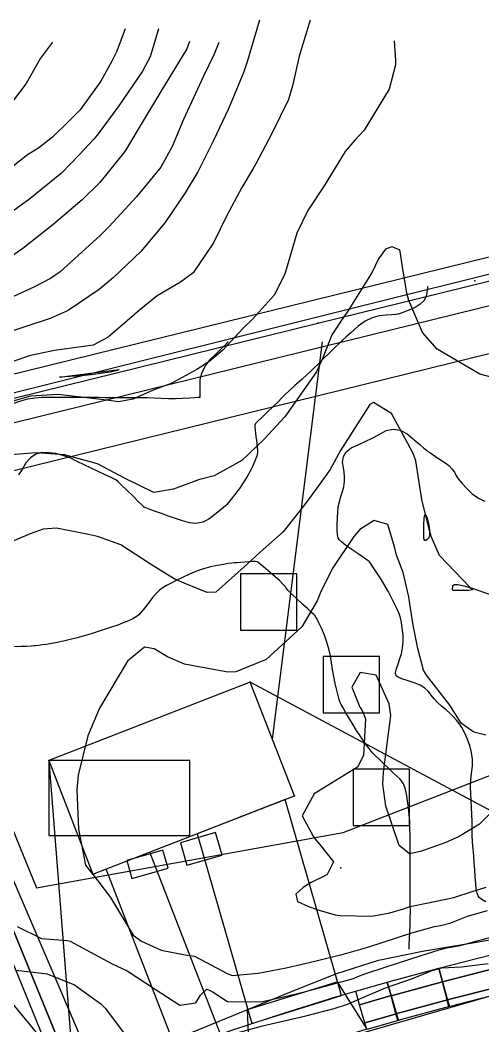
# Model space of a CAD drawing. Header units: feet. Extents: x 1308553 to 1309168, y 398316 to 398679.
# Drawn here: x 1308711.9 to 1308810.4, y 398463.7 to 398677.6 of the extents above; entities that cross this region are included whole.
import ezdxf

# ---------------------------------------------------------------- set-up
doc = ezdxf.new("R2010")
doc.units = ezdxf.units.FT
for name, color, linetype in [('A-BLDG-OTLN', 3, 'CONTINUOUS'), ('C-DRNG-AREA', 150, 'CONTINUOUS'), ('C-LOD', 30, 'CONTINUOUS'), ('C-MISC', 7, 'CONTINUOUS'), ('C-PROP', 6, 'CONTINUOUS'), ('C-PVMT', 8, 'CONTINUOUS'), ('C-TOPO-MAJR', 32, 'CONTINUOUS'), ('C-TOPO-SPOT', 7, 'CONTINUOUS'), ('C-UTIL', 4, 'CONTINUOUS'), ('L-PLNT-TREE', 90, 'CONTINUOUS'), ('V-PROP-ESMT', 5, 'CONTINUOUS'), ('V-PROP-LINE', 7, 'CONTINUOUS')]:
    doc.layers.add(name, color=color, linetype=linetype)

msp = doc.modelspace()

# ---------------------------------------------------------------- linework, layer by layer
at = {"layer": 'A-BLDG-OTLN'}
msp.add_lwpolyline([(1308727.45, 398495.99), (1308770.33, 398512.64), (1308760.91, 398536.88), (1308718.03, 398520.22), (1308727.45, 398495.99)], close=True, dxfattribs=at)
at = {"layer": 'C-DRNG-AREA'}
for points in [[(1308666.49, 398591.52), (1308724.15, 398450.72), (1308736.02, 398455.33), (1308746.7, 398459.25), (1308757.45, 398462.99), (1308768.27, 398466.54), (1308779.15, 398469.9), (1308790.08, 398473.06), (1308801.06, 398476.04), (1308812.1, 398478.84), (1308823.19, 398481.43), (1308834.31, 398483.83), (1308845.47, 398486.03), (1308849.92, 398486.83), (1308881.77, 398644.46), (1308666.49, 398591.52)], [(1308579.68, 398547.22), (1308648.69, 398413.44), (1308713.9, 398446.52), (1308724.16, 398450.73), (1308666.49, 398591.53), (1308579.68, 398547.22)]]:
    msp.add_lwpolyline(points, close=True, dxfattribs=at)
at = {"layer": 'C-LOD'}
for points in [[(1308718.03, 398520.22), (1308723.33, 398453.61), (1308725.67, 398445.44), (1308760.85, 398455.35), (1308851.44, 398481.54), (1308851.03, 398482.98), (1308849.92, 398486.83), (1308849.1, 398489.71), (1308760.91, 398536.88), (1308718.03, 398520.22)], [(1308643.96, 398478.32), (1308647.36, 398416.13), (1308648.69, 398413.44), (1308651.13, 398408.51), (1308694.12, 398426.96), (1308717.31, 398438.72), (1308726.59, 398445.79), (1308725.93, 398447.14), (1308722.83, 398453.41), (1308684.98, 398499.13), (1308643.96, 398478.32)]]:
    msp.add_lwpolyline(points, close=True, dxfattribs=at)
at = {"layer": 'C-MISC'}
for points in [[(1308733.03, 398603.36), (1308732.98, 398603.34), (1308732.89, 398603.28), (1308732.75, 398603.2), (1308732.56, 398603.1), (1308732.04, 398602.96), (1308731.2, 398602.8), (1308730.03, 398602.61), (1308728.54, 398602.39), (1308727.04, 398602.21), (1308725.55, 398602.06), (1308724.05, 398601.94), (1308722.56, 398601.85), (1308721.43, 398601.79), (1308720.69, 398601.74), (1308720.31, 398601.72)], [(1308733.03, 398603.36), (1308732.98, 398603.34), (1308732.89, 398603.28), (1308732.75, 398603.2), (1308732.56, 398603.1), (1308732.04, 398602.96), (1308731.2, 398602.8), (1308730.03, 398602.61), (1308728.54, 398602.39), (1308727.04, 398602.21), (1308725.55, 398602.06), (1308724.05, 398601.94), (1308722.56, 398601.85), (1308721.43, 398601.79), (1308720.69, 398601.74), (1308720.31, 398601.72)], [(1308801.8, 398473.14), (1308812.84, 398475.93), (1308813.82, 398472.05), (1308802.78, 398469.26), (1308801.8, 398473.14)], [(1308790.87, 398470.17), (1308801.85, 398473.15), (1308802.9, 398469.29), (1308791.91, 398466.31), (1308790.87, 398470.17)], [(1308784.19, 398468.24), (1308790.91, 398470.18), (1308792.03, 398466.34), (1308785.3, 398464.4), (1308784.19, 398468.24)]]:
    msp.add_lwpolyline(points, close=True, dxfattribs=at)
at = {"layer": 'C-PROP'}
for points in [[(1308670.34, 398588.33), (1308728, 398453.92), (1308739.64, 398458.78), (1308750, 398463.01), (1308760.21, 398467.16), (1308770.07, 398471.21), (1308779.33, 398474.9), (1308788.19, 398477.69), (1308797.56, 398479.62), (1308807.78, 398481.35), (1308818.5, 398483.17), (1308829.46, 398485.04), (1308840.55, 398486.88), (1308844.98, 398487.57), (1308878.93, 398640.35), (1308670.34, 398588.33)], [(1308682.01, 398574.74), (1308715.43, 398493.13), (1308780.67, 398504.85), (1308850.92, 398532.14), (1308868.81, 398620.68), (1308682.01, 398574.74)], [(1308583.86, 398544.47), (1308648.89, 398418.44), (1308710.1, 398449.78), (1308720.01, 398453.53), (1308665.72, 398586.59), (1308583.86, 398544.47)], [(1308718.03, 398504.22), (1308748.03, 398504.22), (1308748.03, 398520.22), (1308718.03, 398520.22), (1308718.03, 398504.22)]]:
    msp.add_lwpolyline(points, close=True, dxfattribs=at)
for points in [[(1308775.31, 398613.18), (1308881.96, 398639.46), (1308950.7, 398641.79)], [(1308625.33, 398564.97), (1308667.72, 398586.67), (1308775.31, 398613.18)]]:
    msp.add_lwpolyline(points, dxfattribs=at)
at = {"layer": 'C-PVMT'}
for points in [[(1308761.24, 398464.24), (1308780.33, 398470.24), (1308768.37, 398511.88), (1308749.65, 398504.61), (1308761.24, 398464.24)], [(1308746.04, 398502.71), (1308747.42, 398497.91), (1308754.91, 398500.06), (1308753.53, 398504.86), (1308746.04, 398502.71)], [(1308735.74, 398495.07), (1308743.43, 398497.28), (1308742.33, 398501.13), (1308734.64, 398498.92), (1308735.74, 398495.07)], [(1308801.06, 398476.05), (1308812.11, 398478.84), (1308812.84, 398475.93), (1308801.8, 398473.14), (1308801.06, 398476.05)], [(1308790.08, 398473.07), (1308801.06, 398476.05), (1308801.85, 398473.15), (1308790.87, 398470.17), (1308790.08, 398473.07)], [(1308785.69, 398463.03), (1308760.85, 398455.35), (1308760.32, 398467.23), (1308779.43, 398473.13), (1308785.69, 398463.03)], [(1308783.36, 398471.12), (1308790.08, 398473.07), (1308790.91, 398470.18), (1308784.19, 398468.24), (1308783.36, 398471.12)], [(1308802.78, 398469.26), (1308813.82, 398472.05), (1308814.19, 398470.6), (1308803.15, 398467.81), (1308802.78, 398469.26)], [(1308791.91, 398466.31), (1308802.9, 398469.29), (1308803.29, 398467.84), (1308792.31, 398464.86), (1308791.91, 398466.31)], [(1308785.3, 398464.4), (1308792.03, 398466.34), (1308792.44, 398464.9), (1308785.72, 398462.96), (1308785.3, 398464.4)]]:
    msp.add_lwpolyline(points, close=True, dxfattribs=at)
at = {"layer": 'C-TOPO-MAJR'}
for points in [[(1308762.87, 398677.63), (1308760.29, 398668.81), (1308759.55, 398666.65), (1308756.26, 398658.81), (1308753.06, 398652.02), (1308752.59, 398651.03), (1308749.74, 398645.4), (1308747.09, 398640.94), (1308742.73, 398634.57), (1308737.6, 398628.47), (1308731.81, 398622.88), (1308728.79, 398620.38), (1308722.14, 398615.88), (1308718.37, 398614.16), (1308712.76, 398612.34), (1308707.84, 398610.71)], [(1308773.68, 398677.65), (1308771.33, 398670), (1308769.93, 398663.67), (1308769.07, 398660.77), (1308765.49, 398653.54), (1308762.09, 398647.11), (1308761.5, 398646.08), (1308759.1, 398642.05), (1308755.96, 398636.12), (1308753.07, 398630.31), (1308748.74, 398623.87), (1308746.05, 398621.9), (1308741.14, 398618.98), (1308737.34, 398615.95), (1308734.72, 398613.68), (1308730.66, 398610.22), (1308727.46, 398608.55), (1308719.26, 398607.36), (1308714.16, 398606.3), (1308710.4, 398605.03)], [(1308741.37, 398675.76), (1308739.6, 398669.87), (1308737.97, 398666.77), (1308732.95, 398659.41), (1308728.37, 398653.18), (1308727.61, 398652.32), (1308724.57, 398649.04), (1308720.72, 398645.11), (1308713.99, 398639.66), (1308707.64, 398635.04)], [(1308734.26, 398675.77), (1308732.53, 398671.01), (1308731.48, 398668.94), (1308729.15, 398664.7), (1308724.73, 398658.57), (1308722.28, 398656.13), (1308718.81, 398652.74), (1308715.85, 398650.43), (1308713.5, 398649.03), (1308710.12, 398646.32)], [(1308747.99, 398673.08), (1308747.4, 398671.57), (1308741.9, 398662.46), (1308738.37, 398656.58), (1308734.2, 398649.71), (1308728.87, 398643.11), (1308725.15, 398639.46), (1308718.91, 398634.12), (1308712.52, 398629.06), (1308708.84, 398626.54)], [(1308791.56, 398673.27), (1308791.82, 398669.03), (1308791.82, 398668.12), (1308790.5, 398662.93), (1308785.16, 398654.22), (1308783.16, 398652.12), (1308781.11, 398649.69), (1308776.66, 398642.42), (1308773.2, 398637.16), (1308770.82, 398632.31), (1308768.4, 398624.15), (1308768.15, 398623.31), (1308766.02, 398619.13), (1308761.53, 398614.2), (1308759.3, 398612.08), (1308755.11, 398607.45), (1308752.1, 398604.97), (1308749.52, 398603.34), (1308744.06, 398600.39), (1308740.62, 398599.1), (1308735.95, 398597), (1308732.95, 398596.46), (1308729.22, 398596.99), (1308719.98, 398598.01), (1308714.12, 398597.65), (1308709.88, 398596.48)], [(1308718.82, 398672.95), (1308716.27, 398669.53), (1308713.26, 398664.15), (1308710.54, 398660.61)], [(1308754.24, 398672.87), (1308753.19, 398670.28), (1308750.97, 398665.73), (1308746.7, 398656.54), (1308744.32, 398650.78), (1308741.85, 398646.37), (1308736.69, 398640.09), (1308730.9, 398633.73), (1308729.01, 398631.83), (1308720.43, 398624.1), (1308718.43, 398622.72), (1308714.85, 398620.88), (1308710.55, 398618.84)], [(1308815.47, 398600.86), (1308809.76, 398602.36), (1308800.71, 398607.67), (1308797.57, 398611.23), (1308794.65, 398617.99), (1308794.25, 398619.58), (1308793.3, 398625.17), (1308792.82, 398628.45), (1308792.65, 398628.78), (1308791.05, 398629.4), (1308789.72, 398628.97), (1308788.17, 398626.9), (1308786.83, 398624.07), (1308781.57, 398615.51), (1308780.76, 398614.5), (1308778.29, 398610.74), (1308776.37, 398605.84), (1308775.03, 398602.85), (1308768.25, 398593.28), (1308763.87, 398588.5), (1308759.11, 398583.98), (1308753.25, 398580.73), (1308749.88, 398579.88), (1308744.56, 398577.87), (1308740.41, 398577.21), (1308734.33, 398580.19), (1308728.41, 398583.29), (1308721.42, 398585.22), (1308715.39, 398585.6), (1308709.09, 398585.09)], [(1308798.7, 398620.98), (1308798.66, 398620.75), (1308798.58, 398620.31), (1308798.46, 398619.64), (1308798.3, 398618.76), (1308797.83, 398617.95), (1308797.07, 398617.21), (1308796, 398616.56), (1308794.64, 398615.98), (1308793.58, 398615.54), (1308792.83, 398615.25), (1308792.39, 398615.09), (1308792.27, 398615.09), (1308791.8, 398615.05), (1308790.98, 398614.99), (1308789.83, 398614.89), (1308788.34, 398614.77), (1308786.85, 398614.35), (1308785.36, 398613.62), (1308783.88, 398612.58), (1308782.4, 398611.24), (1308781.28, 398610.23), (1308780.54, 398609.55), (1308780.16, 398609.2), (1308780.14, 398609.18), (1308779.75, 398608.81), (1308779, 398608.07), (1308777.88, 398606.98), (1308776.39, 398605.54), (1308775.27, 398604.44), (1308774.53, 398603.71), (1308774.15, 398603.33), (1308774.14, 398603.31), (1308773.76, 398602.95), (1308773.01, 398602.27), (1308771.89, 398601.25), (1308770.4, 398599.91), (1308769.26, 398598.87), (1308768.47, 398598.15), (1308768.05, 398597.74), (1308767.98, 398597.64), (1308767.57, 398597.22), (1308766.82, 398596.48), (1308765.74, 398595.42), (1308764.31, 398594.04), (1308763.22, 398592.98), (1308762.46, 398592.25), (1308762.03, 398591.84), (1308761.94, 398591.75), (1308761.89, 398591.5), (1308761.89, 398591.09), (1308761.94, 398590.52), (1308762.03, 398589.78), (1308762.13, 398589.05), (1308762.22, 398588.32), (1308762.32, 398587.58), (1308762.41, 398586.85), (1308762.46, 398586.22), (1308762.46, 398585.69), (1308762.41, 398585.26), (1308762.32, 398584.94), (1308762.11, 398584.41), (1308761.8, 398583.68), (1308761.37, 398582.74), (1308760.83, 398581.6), (1308760.19, 398580.43), (1308759.44, 398579.24), (1308758.59, 398578.02), (1308757.63, 398576.79), (1308756.86, 398575.8), (1308756.26, 398575.07), (1308755.85, 398574.58), (1308755.62, 398574.35), (1308755.14, 398573.93), (1308754.39, 398573.32), (1308753.38, 398572.51), (1308752.11, 398571.5), (1308750.79, 398570.87), (1308749.41, 398570.61), (1308747.97, 398570.71), (1308746.48, 398571.19), (1308744.98, 398571.67), (1308743.5, 398572.18), (1308742.01, 398572.69), (1308740.53, 398573.22), (1308739.42, 398573.62), (1308738.67, 398573.91), (1308738.29, 398574.07), (1308738.28, 398574.11), (1308737.9, 398574.5), (1308737.15, 398575.23), (1308736.04, 398576.31), (1308734.56, 398577.74), (1308733.45, 398578.81), (1308732.7, 398579.53), (1308732.32, 398579.89), (1308732.3, 398579.89), (1308731.91, 398580.07), (1308731.16, 398580.42), (1308730.03, 398580.95), (1308728.54, 398581.64), (1308727.04, 398582.35), (1308725.55, 398583.07), (1308724.05, 398583.79), (1308722.56, 398584.53), (1308721.06, 398585.08), (1308719.57, 398585.46), (1308718.07, 398585.65), (1308716.58, 398585.66), (1308715.26, 398585.31), (1308714.12, 398584.59), (1308713.16, 398583.51), (1308712.38, 398582.06), (1308711.62, 398580.94)], [(1308710.6, 398596.19), (1308712.09, 398596.71), (1308713.59, 398597.09), (1308715.08, 398597.35), (1308716.58, 398597.47), (1308718.07, 398597.46), (1308719.57, 398597.46), (1308721.06, 398597.46), (1308722.56, 398597.46), (1308724.05, 398597.47), (1308725.55, 398597.47), (1308727.04, 398597.46), (1308728.54, 398597.43), (1308730.03, 398597.39), (1308731.53, 398597.37), (1308733.02, 398597.37), (1308734.52, 398597.38), (1308736.01, 398597.41), (1308737.51, 398597.41), (1308739, 398597.39), (1308740.5, 398597.33), (1308741.99, 398597.25), (1308743.49, 398597.2), (1308744.98, 398597.2), (1308746.48, 398597.25), (1308747.97, 398597.33), (1308749.09, 398597.4), (1308749.85, 398597.45), (1308750.23, 398597.48), (1308750.24, 398597.48), (1308750.25, 398597.86), (1308750.25, 398598.59), (1308750.25, 398599.7), (1308750.26, 398601.16), (1308750.63, 398602.63), (1308751.37, 398604.09), (1308752.48, 398605.54), (1308753.97, 398606.99), (1308755.08, 398608.09), (1308755.83, 398608.82), (1308756.21, 398609.2), (1308756.22, 398609.21), (1308756.23, 398609.22), (1308756.24, 398609.23), (1308756.24, 398609.24)], [(1308812.46, 398555.28), (1308807.8, 398556.89), (1308801.18, 398563.76), (1308799.5, 398567.66), (1308799.02, 398569.13), (1308797.43, 398575.73), (1308796.17, 398583.92), (1308795.64, 398585.36), (1308794.34, 398587.75), (1308791, 398593.97), (1308787.14, 398596.32), (1308786.38, 398595.87), (1308780.15, 398586.12), (1308777.95, 398582.1), (1308775.79, 398579.09), (1308772.45, 398574.54), (1308767.93, 398568.81), (1308762.99, 398564.53), (1308760.24, 398561.96), (1308753.56, 398555.96), (1308751.71, 398555.91), (1308746.88, 398557.89), (1308744.73, 398558.85), (1308740.22, 398561.59), (1308739.71, 398561.95), (1308733.36, 398566.07), (1308728.38, 398567.85), (1308726.47, 398568.23), (1308719.71, 398569.59), (1308716.83, 398569.38), (1308714.09, 398568.39), (1308708.41, 398565.97)], [(1308811.07, 398490.1), (1308810.2, 398490.65), (1308809.64, 398491.08), (1308809.39, 398491.38), (1308809.18, 398491.96), (1308809.01, 398492.85), (1308808.88, 398494.02), (1308808.8, 398495.49), (1308808.7, 398496.96), (1308808.58, 398498.42), (1308808.46, 398499.89), (1308808.32, 398501.36), (1308808.22, 398502.83), (1308808.14, 398504.29), (1308808.11, 398505.76), (1308808.11, 398507.23), (1308808.08, 398508.7), (1308808.02, 398510.17), (1308807.95, 398511.63), (1308807.84, 398513.1), (1308807.81, 398514.57), (1308807.86, 398516.04), (1308807.99, 398517.5), (1308808.19, 398518.97), (1308808.2, 398520.44), (1308808.01, 398521.91), (1308807.62, 398523.37), (1308807.04, 398524.84), (1308806.47, 398526.11), (1308805.91, 398527.19), (1308805.37, 398528.06), (1308804.83, 398528.74), (1308804.19, 398529.44), (1308803.45, 398530.18), (1308802.59, 398530.94), (1308801.63, 398531.73), (1308800.77, 398532.52), (1308800.02, 398533.3), (1308799.38, 398534.09), (1308798.85, 398534.87), (1308798.08, 398535.57), (1308797.07, 398536.19), (1308795.81, 398536.73), (1308794.32, 398537.19), (1308793.18, 398537.59), (1308792.39, 398537.94), (1308791.96, 398538.22), (1308791.89, 398538.45), (1308791.85, 398538.68), (1308791.85, 398538.93), (1308791.89, 398539.19), (1308791.96, 398539.46), (1308792.12, 398539.96), (1308792.36, 398540.69), (1308792.68, 398541.66), (1308793.08, 398542.86), (1308793.34, 398544.12), (1308793.45, 398545.46), (1308793.43, 398546.86), (1308793.26, 398548.33), (1308793.08, 398549.55), (1308792.88, 398550.53), (1308792.66, 398551.26), (1308792.43, 398551.75), (1308792.14, 398552.37), (1308791.79, 398553.1), (1308791.39, 398553.96), (1308790.93, 398554.93), (1308790.35, 398556.03), (1308789.65, 398557.25), (1308788.82, 398558.6), (1308787.88, 398560.07), (1308787.14, 398561.19), (1308786.62, 398561.97), (1308786.32, 398562.41), (1308786.23, 398562.5), (1308785.79, 398562.82), (1308784.99, 398563.37), (1308783.85, 398564.14), (1308782.36, 398565.13), (1308781.19, 398565.97), (1308780.34, 398566.66), (1308779.82, 398567.19), (1308779.62, 398567.57), (1308779.49, 398568.22), (1308779.42, 398569.15), (1308779.41, 398570.34), (1308779.46, 398571.81), (1308779.54, 398573.03), (1308779.64, 398574), (1308779.76, 398574.73), (1308779.9, 398575.2), (1308780.08, 398575.81), (1308780.29, 398576.54), (1308780.54, 398577.4), (1308780.83, 398578.4), (1308780.97, 398579.51), (1308780.97, 398580.73), (1308780.84, 398582.08), (1308780.56, 398583.55), (1308780.73, 398584.81), (1308781.33, 398585.86), (1308782.38, 398586.7), (1308783.86, 398587.34), (1308785.35, 398588.02), (1308786.84, 398588.75), (1308788.34, 398589.53), (1308789.83, 398590.35), (1308791.33, 398590.65), (1308792.82, 398590.42), (1308794.32, 398589.66), (1308795.81, 398588.37), (1308796.99, 398587.36), (1308797.85, 398586.63), (1308798.39, 398586.18), (1308798.62, 398586.01), (1308799.11, 398585.67), (1308799.86, 398585.17), (1308800.86, 398584.51), (1308802.13, 398583.69), (1308803.15, 398582.91), (1308803.91, 398582.17), (1308804.41, 398581.48), (1308804.66, 398580.84), (1308805.16, 398580.07), (1308805.91, 398579.16), (1308806.91, 398578.11), (1308808.15, 398576.93), (1308809.46, 398576.01), (1308810.82, 398575.35)], [(1308797.95, 398567.17), (1308797.88, 398567.56), (1308797.84, 398568.21), (1308797.84, 398569.12), (1308797.88, 398570.3), (1308797.95, 398571.74), (1308798.08, 398572.46), (1308798.29, 398572.46), (1308798.55, 398571.74), (1308798.89, 398570.3), (1308799.05, 398569.12), (1308799.05, 398568.21), (1308798.89, 398567.56), (1308798.55, 398567.17), (1308798.29, 398566.97), (1308798.08, 398566.97), (1308797.95, 398567.17)], [(1308811.03, 398525.6), (1308808.51, 398526.2), (1308807.38, 398527.02), (1308805.82, 398528.16), (1308803.38, 398531.94), (1308798.4, 398538.32), (1308797.77, 398539.41), (1308796.59, 398544.03), (1308795.57, 398549), (1308794.76, 398554.41), (1308794.69, 398555), (1308793.46, 398560.15), (1308792.04, 398563.84), (1308791.63, 398565.64), (1308790.2, 398570.41), (1308787.25, 398571.23), (1308784.26, 398569.35), (1308782.96, 398567.85), (1308778.31, 398560.98), (1308775.83, 398555.91), (1308775.18, 398554.12), (1308771.87, 398548.62), (1308764.27, 398541.68), (1308757.85, 398539.06), (1308756.13, 398538.99), (1308746.91, 398540.66), (1308743.27, 398542.2), (1308740.48, 398543.92), (1308738.44, 398544.29), (1308734.81, 398541.34), (1308728.85, 398531.33), (1308726.38, 398525.42), (1308724.28, 398517.07), (1308724, 398513.97), (1308724.34, 398505.56), (1308725.85, 398497.92), (1308728.49, 398494.57), (1308731.19, 398491.07), (1308735.99, 398483.03), (1308737.8, 398481.73), (1308741.99, 398479.87), (1308747.03, 398478.89), (1308749.03, 398478.55), (1308756.13, 398474.84), (1308757.12, 398474.47), (1308762.63, 398474.96), (1308768.52, 398476.11), (1308774.62, 398477.5), (1308781, 398479.06), (1308785.95, 398480.5), (1308795.33, 398483.55), (1308800.14, 398484.85), (1308801.42, 398485.09), (1308803.58, 398485.65), (1308807.16, 398487.08), (1308811.43, 398488.28)], [(1308794.71, 398480.08), (1308794.72, 398480.44), (1308794.76, 398481.18), (1308794.82, 398482.28), (1308794.89, 398483.75), (1308794.94, 398485.21), (1308794.97, 398486.68), (1308794.98, 398488.15), (1308794.97, 398489.62), (1308794.96, 398491.08), (1308794.95, 398492.55), (1308794.95, 398494.02), (1308794.96, 398495.49), (1308794.96, 398496.96), (1308794.96, 398498.42), (1308794.96, 398499.89), (1308794.95, 398501.36), (1308794.93, 398502.83), (1308794.91, 398504.29), (1308794.88, 398505.76), (1308794.84, 398507.23), (1308794.75, 398508.7), (1308794.6, 398510.17), (1308794.4, 398511.63), (1308794.14, 398513.1), (1308793.85, 398514.3), (1308793.51, 398515.23), (1308793.13, 398515.89), (1308792.71, 398516.29), (1308792.11, 398516.85), (1308791.33, 398517.59), (1308790.38, 398518.49), (1308789.25, 398519.56), (1308788.31, 398520.47), (1308787.56, 398521.21), (1308787.01, 398521.78), (1308786.64, 398522.18), (1308786.19, 398522.75), (1308785.64, 398523.48), (1308785.01, 398524.38), (1308784.28, 398525.45), (1308783.54, 398526.58), (1308782.8, 398527.77), (1308782.04, 398529.02), (1308781.27, 398530.35), (1308780.68, 398531.37), (1308780.26, 398532.11), (1308780.02, 398532.55), (1308779.96, 398532.69), (1308779.82, 398533.17), (1308779.62, 398533.98), (1308779.34, 398535.12), (1308778.99, 398536.58), (1308778.67, 398538.05), (1308778.4, 398539.52), (1308778.17, 398540.99), (1308777.97, 398542.45), (1308777.66, 398543.92), (1308777.24, 398545.39), (1308776.71, 398546.86), (1308776.06, 398548.33), (1308775.52, 398549.49), (1308775.08, 398550.36), (1308774.74, 398550.92), (1308774.5, 398551.19), (1308773.98, 398551.68), (1308773.19, 398552.42), (1308772.13, 398553.39), (1308770.79, 398554.59), (1308769.75, 398555.57), (1308769, 398556.32), (1308768.55, 398556.84), (1308768.39, 398557.13), (1308767.93, 398557.64), (1308767.18, 398558.38), (1308766.12, 398559.33), (1308764.76, 398560.51), (1308763.71, 398561.41), (1308762.96, 398562.03), (1308762.52, 398562.38), (1308762.38, 398562.45), (1308762.03, 398562.48), (1308761.47, 398562.48), (1308760.71, 398562.45), (1308759.73, 398562.38), (1308758.86, 398562.31), (1308758.12, 398562.26), (1308757.49, 398562.21), (1308756.97, 398562.17), (1308756.21, 398562.07), (1308755.2, 398561.9), (1308753.95, 398561.67), (1308752.46, 398561.37), (1308750.96, 398560.96), (1308749.47, 398560.45), (1308747.97, 398559.83), (1308746.48, 398559.1), (1308745.17, 398558.45), (1308744.05, 398557.88), (1308743.12, 398557.4), (1308742.37, 398557), (1308741.63, 398556.44), (1308740.88, 398555.73), (1308740.13, 398554.86), (1308739.38, 398553.83), (1308738.71, 398552.95), (1308738.13, 398552.21), (1308737.64, 398551.63), (1308737.23, 398551.19), (1308736.65, 398550.75), (1308735.91, 398550.31), (1308734.99, 398549.88), (1308733.9, 398549.45), (1308732.71, 398549), (1308731.42, 398548.55), (1308730.03, 398548.09), (1308728.54, 398547.61), (1308727.04, 398547.15), (1308725.55, 398546.71), (1308724.05, 398546.29), (1308722.56, 398545.89), (1308721.16, 398545.55), (1308719.86, 398545.27), (1308718.66, 398545.05), (1308717.56, 398544.89), (1308716.64, 398544.76), (1308715.89, 398544.66), (1308715.32, 398544.59), (1308714.92, 398544.55), (1308714.26, 398544.5), (1308713.31, 398544.46), (1308712.09, 398544.41), (1308710.6, 398544.36)], [(1308804.01, 398556.34), (1308803.99, 398556.36), (1308803.98, 398556.48), (1308803.98, 398556.7), (1308803.99, 398557.02), (1308804.01, 398557.43), (1308804.36, 398557.64), (1308805.05, 398557.64), (1308806.07, 398557.43), (1308807.42, 398557.02), (1308808.1, 398556.7), (1308808.1, 398556.48), (1308807.42, 398556.36), (1308806.07, 398556.34), (1308805.05, 398556.33), (1308804.36, 398556.33), (1308804.01, 398556.34)], [(1308816.28, 398513.3), (1308809.68, 398506.63), (1308805.34, 398504.06), (1308802.51, 398502.78), (1308797.14, 398500.8), (1308794.79, 398500.33), (1308792.6, 398502.13), (1308789.78, 398510.51), (1308789.15, 398515.14), (1308789.28, 398517.73), (1308790.86, 398529.76), (1308790.5, 398532.27), (1308789.43, 398534.56), (1308789.15, 398535.25), (1308787.71, 398538.31), (1308784.29, 398538.93), (1308782.54, 398535.75), (1308784.26, 398531.5), (1308784.67, 398530.98), (1308785.41, 398529.08), (1308784.99, 398521.24), (1308783.72, 398518.74), (1308774.51, 398513.13), (1308771.98, 398508.44), (1308774.31, 398504.1), (1308774.73, 398503.46), (1308775.62, 398502.36), (1308778.6, 398498.61), (1308777.27, 398495.96), (1308776.75, 398495.69), (1308773.88, 398494.24), (1308772.19, 398493.19), (1308770.58, 398491.74), (1308770.98, 398490.19), (1308773.17, 398489.22), (1308775.08, 398488.5), (1308778.99, 398487.33), (1308780.05, 398487.19), (1308786.77, 398487.05), (1308790.64, 398487.8), (1308793.5, 398488.67), (1308794.96, 398489.11), (1308798.39, 398489.83), (1308804.26, 398491.02), (1308808.15, 398492.33), (1308811.1, 398493.25)], [(1308711.28, 398484.89), (1308716.46, 398482.33), (1308721.92, 398481.93), (1308722.58, 398481.76), (1308726.92, 398479.4), (1308731.55, 398476.92), (1308734.75, 398475.44), (1308740.71, 398471.57), (1308745.92, 398468.15), (1308749.3, 398468.64), (1308750.32, 398470.31), (1308751.65, 398471.55), (1308752.82, 398471.03), (1308756.09, 398468.91), (1308763.2, 398468.86), (1308768, 398469.92), (1308770.98, 398470.62), (1308772.94, 398471.12), (1308782.85, 398473.84), (1308783.84, 398474.23), (1308785.48, 398474.88), (1308789.82, 398476.31), (1308797.06, 398478.67), (1308801.13, 398479.94), (1308802.68, 398480.36), (1308803.97, 398480.56), (1308805.58, 398480.82), (1308812.86, 398482.8)], [(1308711.1, 398475.59), (1308717.69, 398474.8), (1308723.51, 398472.46), (1308724.32, 398471.93), (1308729.12, 398468.42), (1308730.09, 398467.44), (1308734.95, 398461.01)], [(1308758.14, 398462.29), (1308763.54, 398463.78), (1308772.74, 398465.87), (1308778.75, 398467.46), (1308781.84, 398468.47), (1308784.85, 398469.75), (1308789.68, 398471.81), (1308795.41, 398473.84), (1308799.61, 398475.54), (1308801.65, 398476.12), (1308805.89, 398476.32), (1308811.53, 398477.03)]]:
    msp.add_lwpolyline(points, dxfattribs=at)
at = {"layer": 'C-TOPO-SPOT'}
for p in [(1308808.73, 398622.19), (1308775.31, 398613.18), (1308760.91, 398536.88), (1308718.03, 398520.22), (1308770.33, 398512.64), (1308759.01, 398508.25), (1308780.17, 398497.39), (1308727.45, 398495.99), (1308770.78, 398467.24)]:
    msp.add_point(p, dxfattribs=at)
at = {"layer": 'C-UTIL'}
for points in [[(1308765.62, 398524.76), (1308776.28, 398609.25)], [(1308769.34, 398424.02), (1308739.56, 398500.69)], [(1308760.02, 398420.4), (1308730.24, 398497.07)]]:
    msp.add_lwpolyline(points, dxfattribs=at)
at = {"layer": 'L-PLNT-TREE'}
for points in [[(1308758.83, 398547.91), (1308770.83, 398547.91), (1308770.83, 398559.91), (1308758.83, 398559.91), (1308758.83, 398547.91)], [(1308776.4, 398530.34), (1308788.4, 398530.34), (1308788.4, 398542.34), (1308776.4, 398542.34), (1308776.4, 398530.34)], [(1308782.83, 398506.34), (1308794.83, 398506.34), (1308794.83, 398518.34), (1308782.83, 398518.34), (1308782.83, 398506.34)]]:
    msp.add_lwpolyline(points, close=True, dxfattribs=at)
at = {"layer": 'V-PROP-ESMT'}
msp.add_lwpolyline([(1308881.79, 398644.46), (1308666.52, 398591.53), (1308668.91, 398581.82), (1308884.18, 398634.75), (1308881.79, 398644.46)], close=True, dxfattribs=at)
at = {"layer": 'V-PROP-LINE'}
for points in [[(1309100.66, 398651.86), (1308881.79, 398644.46), (1308666.52, 398591.53)], [(1308648.72, 398413.45), (1308713.9, 398446.52), (1308713.9, 398446.52), (1308724.16, 398450.73), (1308736.02, 398455.33), (1308746.71, 398459.25), (1308757.45, 398462.99), (1308768.28, 398466.55), (1308779.15, 398469.91), (1308790.08, 398473.07), (1308801.06, 398476.05), (1308812.11, 398478.84), (1308823.19, 398481.43), (1308834.31, 398483.83), (1308845.48, 398486.03), (1308856.68, 398488.04), (1308867.9, 398489.85), (1308879.17, 398491.46), (1308890.46, 398492.88), (1308901.77, 398494.1), (1308913.12, 398495.13), (1308924.47, 398495.95), (1308935.83, 398496.58), (1309105.87, 398500.94)]]:
    msp.add_lwpolyline(points, dxfattribs=at)
for points in [[(1308666.49, 398591.52), (1308724.15, 398450.72), (1308736.02, 398455.33), (1308746.7, 398459.25), (1308757.45, 398462.99), (1308768.27, 398466.54), (1308779.15, 398469.9), (1308790.08, 398473.06), (1308801.06, 398476.04), (1308812.1, 398478.84), (1308823.19, 398481.43), (1308834.31, 398483.83), (1308845.47, 398486.03), (1308849.92, 398486.83), (1308881.77, 398644.46), (1308666.49, 398591.52)], [(1308579.68, 398547.22), (1308648.69, 398413.44), (1308713.9, 398446.52), (1308724.16, 398450.73), (1308666.49, 398591.53), (1308579.68, 398547.22)]]:
    msp.add_lwpolyline(points, close=True, dxfattribs=at)

doc.saveas('drawing.dxf')
